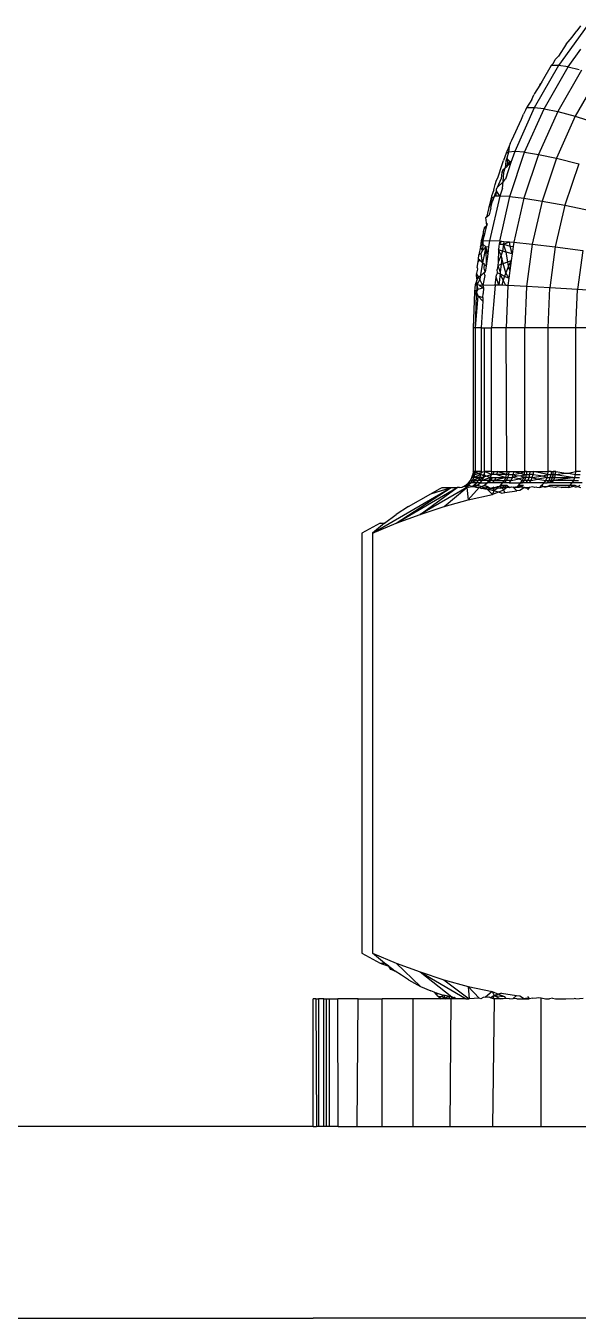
# Model space of a CAD drawing. Header units: millimetres. Extents: x 153 to 4750, y 92 to 3343.
# Drawn here: x 2618.39 to 2627.02, y 1073.62 to 1093.84 of the extents above; entities that cross this region are included whole.
import ezdxf

# ---------------------------------------------------------------- set-up
doc = ezdxf.new("R2010")
doc.units = ezdxf.units.MM

msp = doc.modelspace()

# ---------------------------------------------------------------- linework, layer by layer
for p, q in [((2627.163, 1093.843), (2626.716, 1093.22)), ((2626.93, 1093.665), (2627.001, 1093.764)), ((2627.059, 1093.843), (2627.001, 1093.764)), ((2626.836, 1093.554), (2626.718, 1093.368)), ((2626.836, 1093.554), (2626.93, 1093.665)), ((2626.638, 1093.257), (2626.667, 1093.315)), ((2626.667, 1093.315), (2626.718, 1093.368)), ((2626.868, 1093.203), (2627.064, 1093.476)), ((2626.716, 1093.22), (2626.338, 1092.56)), ((2626.604, 1093.22), (2626.461, 1092.975)), ((2626.492, 1092.546), (2626.868, 1093.203)), ((2626.638, 1093.257), (2626.604, 1093.22)), ((2626.716, 1093.22), (2626.604, 1093.22)), ((2627.076, 1093.151), (2626.705, 1092.503)), ((2626.868, 1093.203), (2626.716, 1093.22)), ((2626.868, 1093.203), (2627.042, 1093.16)), ((2626.426, 1092.913), (2626.342, 1092.786)), ((2626.461, 1092.975), (2626.426, 1092.913)), ((2626.426, 1092.913), (2626.441, 1092.94)), ((2627.343, 1093.061), (2626.98, 1092.427)), ((2626.298, 1092.691), (2626.219, 1092.56)), ((2626.298, 1092.691), (2626.333, 1092.761)), ((2626.342, 1092.786), (2626.333, 1092.761)), ((2626.338, 1092.56), (2626.033, 1091.876)), ((2626.202, 1092.523), (2626.169, 1092.458)), ((2626.187, 1091.865), (2626.492, 1092.546)), ((2626.219, 1092.56), (2626.202, 1092.523)), ((2626.338, 1092.56), (2626.219, 1092.56)), ((2626.492, 1092.546), (2626.338, 1092.56)), ((2626.705, 1092.503), (2626.404, 1091.83)), ((2626.492, 1092.546), (2626.705, 1092.503)), ((2626.705, 1092.503), (2626.98, 1092.427)), ((2625.989, 1092.052), (2626.136, 1092.381)), ((2626.136, 1092.381), (2626.169, 1092.458)), ((2626.98, 1092.427), (2626.686, 1091.77)), ((2626.98, 1092.427), (2627.318, 1092.318)), ((2625.908, 1091.876), (2625.899, 1091.851)), ((2625.948, 1091.961), (2625.908, 1091.876)), ((2625.948, 1091.961), (2625.933, 1091.865)), ((2626.033, 1091.876), (2625.933, 1091.865)), ((2625.963, 1091.999), (2625.948, 1091.961)), ((2625.963, 1091.999), (2625.989, 1092.052)), ((2626.033, 1091.876), (2625.974, 1091.702)), ((2626.187, 1091.865), (2626.033, 1091.876)), ((2625.767, 1091.462), (2625.837, 1091.673)), ((2625.837, 1091.673), (2625.844, 1091.702)), ((2625.844, 1091.702), (2625.858, 1091.735)), ((2625.899, 1091.851), (2625.858, 1091.735)), ((2625.893, 1091.725), (2625.883, 1091.62)), ((2625.974, 1091.702), (2625.889, 1091.445)), ((2625.908, 1091.77), (2625.893, 1091.725)), ((2625.893, 1091.725), (2625.931, 1091.747)), ((2625.899, 1091.851), (2625.933, 1091.865)), ((2625.933, 1091.865), (2625.908, 1091.77)), ((2625.931, 1091.747), (2625.908, 1091.77)), ((2625.915, 1091.648), (2625.931, 1091.747)), ((2625.954, 1091.723), (2625.915, 1091.648)), ((2625.915, 1091.648), (2625.974, 1091.702)), ((2625.974, 1091.702), (2625.931, 1091.747)), ((2625.956, 1091.171), (2626.187, 1091.865)), ((2626.404, 1091.83), (2626.175, 1091.145)), ((2626.187, 1091.865), (2626.404, 1091.83)), ((2626.404, 1091.83), (2626.686, 1091.77)), ((2626.686, 1091.77), (2626.462, 1091.1)), ((2626.686, 1091.77), (2627.034, 1091.682)), ((2627.034, 1091.682), (2626.817, 1091.034)), ((2625.747, 1091.426), (2625.767, 1091.462)), ((2625.833, 1091.545), (2625.819, 1091.451)), ((2625.848, 1091.589), (2625.833, 1091.545)), ((2625.863, 1091.551), (2625.833, 1091.545)), ((2625.848, 1091.589), (2625.883, 1091.62)), ((2625.85, 1091.402), (2625.863, 1091.551)), ((2625.863, 1091.551), (2625.883, 1091.62)), ((2625.883, 1091.62), (2625.915, 1091.648)), ((2625.705, 1091.275), (2625.686, 1091.22)), ((2625.705, 1091.275), (2625.725, 1091.361)), ((2625.725, 1091.361), (2625.747, 1091.426)), ((2625.747, 1091.287), (2625.756, 1091.313)), ((2625.747, 1091.259), (2625.747, 1091.287)), ((2625.819, 1091.451), (2625.756, 1091.313)), ((2625.756, 1091.313), (2625.85, 1091.402)), ((2625.841, 1091.302), (2625.8, 1091.179)), ((2625.841, 1091.302), (2625.85, 1091.402)), ((2625.85, 1091.402), (2625.889, 1091.445)), ((2625.662, 1091.143), (2625.625, 1091.001)), ((2625.625, 1091.001), (2625.683, 1091.101)), ((2625.8, 1091.179), (2625.639, 1090.48)), ((2625.66, 1090.993), (2625.683, 1091.101)), ((2625.671, 1091.179), (2625.662, 1091.143)), ((2625.662, 1091.143), (2625.71, 1091.172)), ((2625.683, 1091.101), (2625.662, 1091.143)), ((2625.686, 1091.22), (2625.671, 1091.179)), ((2625.71, 1091.172), (2625.683, 1091.101)), ((2625.719, 1091.202), (2625.71, 1091.172)), ((2625.744, 1091.175), (2625.71, 1091.172)), ((2625.747, 1091.259), (2625.719, 1091.202)), ((2625.744, 1091.175), (2625.747, 1091.259)), ((2625.8, 1091.179), (2625.744, 1091.175)), ((2625.8, 1091.179), (2625.747, 1091.259)), ((2625.956, 1091.171), (2625.8, 1091.179)), ((2625.802, 1090.474), (2625.956, 1091.171)), ((2625.956, 1091.171), (2626.175, 1091.145)), ((2626.175, 1091.145), (2626.017, 1090.458)), ((2626.175, 1091.145), (2626.462, 1091.1)), ((2626.462, 1091.1), (2626.307, 1090.428)), ((2626.462, 1091.1), (2626.817, 1091.034)), ((2625.583, 1090.843), (2625.635, 1090.887)), ((2625.597, 1090.866), (2625.583, 1090.843)), ((2625.607, 1090.91), (2625.597, 1090.866)), ((2625.625, 1091.001), (2625.607, 1090.91)), ((2625.647, 1090.949), (2625.635, 1090.887)), ((2625.66, 1090.993), (2625.647, 1090.949)), ((2626.817, 1091.034), (2626.667, 1090.384)), ((2626.817, 1091.034), (2627.24, 1090.949)), ((2625.544, 1090.626), (2625.566, 1090.698)), ((2625.566, 1090.698), (2625.595, 1090.718)), ((2625.586, 1090.672), (2625.566, 1090.698)), ((2625.571, 1090.607), (2625.586, 1090.672)), ((2625.595, 1090.718), (2625.583, 1090.843)), ((2625.586, 1090.672), (2625.595, 1090.718)), ((2625.604, 1090.75), (2625.595, 1090.718)), ((2625.506, 1090.48), (2625.498, 1090.384)), ((2625.544, 1090.626), (2625.506, 1090.48)), ((2625.506, 1090.48), (2625.536, 1090.475)), ((2625.534, 1090.425), (2625.506, 1090.48)), ((2625.536, 1090.475), (2625.534, 1090.425)), ((2625.536, 1090.475), (2625.544, 1090.626)), ((2625.536, 1090.475), (2625.571, 1090.607)), ((2625.639, 1090.48), (2625.536, 1090.475)), ((2625.639, 1090.48), (2625.62, 1090.388)), ((2625.802, 1090.474), (2625.639, 1090.48)), ((2625.802, 1090.474), (2625.791, 1090.428)), ((2625.832, 1090.472), (2625.791, 1090.428)), ((2625.802, 1090.474), (2625.832, 1090.472)), ((2625.832, 1090.472), (2625.864, 1090.469)), ((2625.864, 1090.469), (2625.856, 1090.428)), ((2625.856, 1090.428), (2625.953, 1090.463)), ((2625.864, 1090.469), (2625.953, 1090.463)), ((2625.953, 1090.463), (2626.017, 1090.458)), ((2625.961, 1090.396), (2625.953, 1090.463)), ((2626.017, 1090.458), (2626.007, 1090.388)), ((2626.017, 1090.458), (2626.307, 1090.428)), ((2625.467, 1090.192), (2625.469, 1090.258)), ((2625.498, 1090.384), (2625.469, 1090.258)), ((2625.469, 1090.258), (2625.51, 1090.282)), ((2625.498, 1090.384), (2625.534, 1090.425)), ((2625.526, 1090.328), (2625.498, 1090.384)), ((2625.51, 1090.282), (2625.526, 1090.328)), ((2625.527, 1090.132), (2625.51, 1090.282)), ((2625.534, 1090.425), (2625.526, 1090.328)), ((2625.526, 1090.328), (2625.582, 1090.384)), ((2625.582, 1090.384), (2625.527, 1090.132)), ((2625.582, 1090.384), (2625.534, 1090.425)), ((2625.582, 1090.384), (2625.62, 1090.388)), ((2625.611, 1090.276), (2625.582, 1090.384)), ((2625.582, 1090.384), (2625.585, 1090.083)), ((2625.611, 1090.276), (2625.585, 1090.083)), ((2625.62, 1090.388), (2625.611, 1090.276)), ((2625.778, 1090.335), (2625.774, 1090.145)), ((2625.821, 1090.253), (2625.774, 1090.145)), ((2625.784, 1090.394), (2625.778, 1090.335)), ((2625.843, 1090.316), (2625.778, 1090.335)), ((2625.821, 1090.253), (2625.778, 1090.335)), ((2625.791, 1090.428), (2625.784, 1090.394)), ((2625.791, 1090.428), (2625.856, 1090.428)), ((2625.843, 1090.316), (2625.821, 1090.253)), ((2625.832, 1090.211), (2625.821, 1090.253)), ((2625.856, 1090.428), (2625.843, 1090.316)), ((2625.896, 1090.301), (2625.843, 1090.316)), ((2625.856, 1090.428), (2625.961, 1090.396)), ((2625.896, 1090.301), (2625.856, 1090.428)), ((2625.992, 1090.273), (2625.896, 1090.301)), ((2625.925, 1090.149), (2625.896, 1090.301)), ((2625.961, 1090.396), (2626.007, 1090.388)), ((2625.992, 1090.273), (2625.961, 1090.396)), ((2625.992, 1090.273), (2625.978, 1090.168)), ((2626.007, 1090.388), (2625.992, 1090.273)), ((2626.307, 1090.428), (2626.217, 1089.764)), ((2626.307, 1090.428), (2626.667, 1090.384)), ((2626.667, 1090.384), (2626.581, 1089.742)), ((2626.667, 1090.384), (2627.097, 1090.328)), ((2627.097, 1090.328), (2627.014, 1089.714)), ((2625.446, 1090.063), (2625.461, 1090.149)), ((2625.446, 1090.063), (2625.452, 1090.034)), ((2625.461, 1090.149), (2625.467, 1090.192)), ((2625.489, 1090.175), (2625.461, 1090.149)), ((2625.489, 1090.175), (2625.467, 1090.192)), ((2625.527, 1090.132), (2625.489, 1090.175)), ((2625.527, 1090.132), (2625.493, 1089.918)), ((2625.585, 1090.083), (2625.527, 1090.132)), ((2625.559, 1090.109), (2625.527, 1090.132)), ((2625.553, 1090.049), (2625.559, 1090.109)), ((2625.572, 1089.99), (2625.553, 1090.049)), ((2625.585, 1090.083), (2625.572, 1089.99)), ((2625.767, 1090.092), (2625.758, 1090.027)), ((2625.774, 1090.145), (2625.767, 1090.092)), ((2625.767, 1090.092), (2625.82, 1090.112)), ((2625.767, 1090.092), (2625.806, 1089.987)), ((2625.82, 1090.112), (2625.806, 1089.987)), ((2625.832, 1090.211), (2625.82, 1090.112)), ((2625.82, 1090.112), (2625.854, 1090.124)), ((2625.854, 1090.124), (2625.832, 1090.211)), ((2625.854, 1090.124), (2625.925, 1090.149)), ((2625.892, 1089.976), (2625.854, 1090.124)), ((2625.937, 1090.081), (2625.892, 1089.976)), ((2625.925, 1090.149), (2625.978, 1090.168)), ((2625.937, 1090.081), (2625.925, 1090.149)), ((2625.978, 1090.168), (2625.937, 1090.081)), ((2625.957, 1090.016), (2625.937, 1090.081)), ((2625.978, 1090.168), (2625.957, 1090.016)), ((2625.439, 1089.862), (2625.412, 1089.789)), ((2625.436, 1089.97), (2625.432, 1089.937)), ((2625.432, 1089.937), (2625.439, 1089.862)), ((2625.452, 1090.034), (2625.436, 1089.97)), ((2625.46, 1089.919), (2625.436, 1089.97)), ((2625.46, 1089.919), (2625.439, 1089.862)), ((2625.442, 1089.787), (2625.439, 1089.862)), ((2625.486, 1089.875), (2625.442, 1089.787)), ((2625.486, 1089.875), (2625.46, 1089.919)), ((2625.493, 1089.918), (2625.46, 1089.919)), ((2625.493, 1089.918), (2625.486, 1089.875)), ((2625.536, 1089.778), (2625.486, 1089.875)), ((2625.547, 1089.976), (2625.493, 1089.918)), ((2625.565, 1089.933), (2625.536, 1089.778)), ((2625.572, 1089.99), (2625.547, 1089.976)), ((2625.547, 1089.976), (2625.565, 1089.933)), ((2625.725, 1089.786), (2625.742, 1089.907)), ((2625.742, 1089.907), (2625.747, 1089.946)), ((2625.783, 1089.784), (2625.742, 1089.907)), ((2625.765, 1089.976), (2625.747, 1089.946)), ((2625.765, 1089.976), (2625.758, 1090.027)), ((2625.765, 1089.976), (2625.803, 1089.959)), ((2625.803, 1089.959), (2625.783, 1089.784)), ((2625.806, 1089.987), (2625.803, 1089.959)), ((2625.803, 1089.959), (2625.875, 1089.926)), ((2625.853, 1089.862), (2625.803, 1089.959)), ((2625.853, 1089.862), (2625.831, 1089.782)), ((2625.875, 1089.926), (2625.853, 1089.862)), ((2625.895, 1089.779), (2625.853, 1089.862)), ((2625.892, 1089.976), (2625.875, 1089.926)), ((2625.875, 1089.926), (2625.941, 1089.896)), ((2625.941, 1089.896), (2625.892, 1089.976)), ((2625.941, 1089.896), (2625.925, 1089.778)), ((2625.957, 1090.016), (2625.941, 1089.896)), ((2625.403, 1089.68), (2625.381, 1089.116)), ((2625.41, 1089.742), (2625.403, 1089.68)), ((2625.457, 1089.714), (2625.403, 1089.68)), ((2625.403, 1089.68), (2625.428, 1089.639)), ((2625.412, 1089.789), (2625.41, 1089.742)), ((2625.412, 1089.789), (2625.442, 1089.787)), ((2625.437, 1089.672), (2625.428, 1089.639)), ((2625.44, 1089.741), (2625.437, 1089.672)), ((2625.457, 1089.714), (2625.437, 1089.672)), ((2625.437, 1089.672), (2625.457, 1089.618)), ((2625.442, 1089.787), (2625.44, 1089.741)), ((2625.44, 1089.741), (2625.457, 1089.714)), ((2625.475, 1089.784), (2625.442, 1089.787)), ((2625.442, 1089.787), (2625.457, 1089.714)), ((2625.543, 1089.742), (2625.457, 1089.714)), ((2625.536, 1089.778), (2625.475, 1089.784)), ((2625.475, 1089.784), (2625.543, 1089.742)), ((2625.532, 1089.592), (2625.539, 1089.653)), ((2625.725, 1089.786), (2625.536, 1089.778)), ((2625.536, 1089.778), (2625.543, 1089.742)), ((2625.543, 1089.742), (2625.539, 1089.653)), ((2625.725, 1089.786), (2625.671, 1089.116)), ((2625.783, 1089.784), (2625.725, 1089.786)), ((2625.831, 1089.782), (2625.783, 1089.784)), ((2625.895, 1089.779), (2625.831, 1089.782)), ((2625.925, 1089.778), (2625.895, 1089.779)), ((2625.925, 1089.778), (2625.896, 1089.116)), ((2626.217, 1089.764), (2625.925, 1089.778)), ((2626.217, 1089.764), (2626.189, 1089.116)), ((2626.581, 1089.742), (2626.217, 1089.764)), ((2626.553, 1089.116), (2626.581, 1089.742)), ((2627.014, 1089.714), (2626.581, 1089.742)), ((2626.988, 1089.116), (2627.014, 1089.714)), ((2627.515, 1089.68), (2627.014, 1089.714)), ((2625.428, 1089.639), (2625.412, 1089.116)), ((2625.457, 1089.618), (2625.412, 1089.116)), ((2625.428, 1089.639), (2625.457, 1089.618)), ((2625.457, 1089.618), (2625.534, 1089.535)), ((2625.457, 1089.618), (2625.532, 1089.592)), ((2625.534, 1089.535), (2625.506, 1089.116)), ((2625.532, 1089.592), (2625.534, 1089.535)), ((2625.412, 1089.116), (2625.381, 1089.116)), ((2625.381, 1089.116), (2625.381, 1086.866)), ((2625.506, 1089.116), (2625.412, 1089.116)), ((2625.412, 1089.116), (2625.412, 1086.866)), ((2625.506, 1089.116), (2625.506, 1086.866)), ((2625.506, 1089.116), (2625.561, 1089.116)), ((2625.561, 1086.866), (2625.561, 1089.116)), ((2625.561, 1089.116), (2625.671, 1089.116)), ((2625.671, 1086.866), (2625.671, 1089.116)), ((2625.896, 1089.116), (2625.671, 1089.116)), ((2625.908, 1086.866), (2625.896, 1089.116)), ((2626.189, 1089.116), (2625.896, 1089.116)), ((2626.189, 1086.866), (2626.189, 1089.116)), ((2626.553, 1089.116), (2626.189, 1089.116)), ((2626.553, 1086.866), (2626.553, 1089.116)), ((2626.988, 1089.116), (2626.553, 1089.116)), ((2626.988, 1086.866), (2626.988, 1089.116)), ((2627.49, 1089.116), (2626.988, 1089.116)), ((2625.364, 1086.774), (2625.377, 1086.82)), ((2625.407, 1086.82), (2625.364, 1086.774)), ((2625.381, 1086.866), (2625.377, 1086.82)), ((2625.412, 1086.866), (2625.377, 1086.82)), ((2625.377, 1086.82), (2625.407, 1086.82)), ((2625.377, 1086.82), (2625.394, 1086.774)), ((2625.412, 1086.866), (2625.381, 1086.866)), ((2625.407, 1086.82), (2625.381, 1086.866)), ((2625.394, 1086.774), (2625.407, 1086.82)), ((2625.502, 1086.82), (2625.394, 1086.774)), ((2625.412, 1086.866), (2625.407, 1086.82)), ((2625.407, 1086.82), (2625.467, 1086.838)), ((2625.506, 1086.866), (2625.412, 1086.866)), ((2625.412, 1086.866), (2625.467, 1086.838)), ((2625.534, 1086.858), (2625.467, 1086.838)), ((2625.467, 1086.838), (2625.502, 1086.82)), ((2625.467, 1086.838), (2625.529, 1086.812)), ((2625.489, 1086.774), (2625.502, 1086.82)), ((2625.506, 1086.866), (2625.502, 1086.82)), ((2625.502, 1086.82), (2625.529, 1086.812)), ((2625.534, 1086.858), (2625.506, 1086.866)), ((2625.557, 1086.82), (2625.529, 1086.812)), ((2625.529, 1086.812), (2625.578, 1086.797)), ((2625.561, 1086.866), (2625.534, 1086.858)), ((2625.544, 1086.774), (2625.557, 1086.82)), ((2625.561, 1086.866), (2625.557, 1086.82)), ((2625.557, 1086.82), (2625.578, 1086.797)), ((2625.671, 1086.866), (2625.561, 1086.866)), ((2625.667, 1086.82), (2625.561, 1086.866)), ((2625.578, 1086.797), (2625.667, 1086.82)), ((2625.654, 1086.774), (2625.667, 1086.82)), ((2625.671, 1086.866), (2625.667, 1086.82)), ((2625.696, 1086.82), (2625.667, 1086.82)), ((2625.671, 1086.866), (2625.7, 1086.866)), ((2625.7, 1086.866), (2625.696, 1086.82)), ((2625.753, 1086.82), (2625.696, 1086.82)), ((2625.7, 1086.866), (2625.757, 1086.866)), ((2625.757, 1086.866), (2625.753, 1086.82)), ((2625.904, 1086.82), (2625.753, 1086.82)), ((2625.753, 1086.82), (2625.891, 1086.774)), ((2625.757, 1086.866), (2625.908, 1086.866)), ((2625.904, 1086.82), (2625.757, 1086.866)), ((2625.891, 1086.774), (2625.904, 1086.82)), ((2625.908, 1086.866), (2625.904, 1086.82)), ((2625.939, 1086.82), (2625.904, 1086.82)), ((2625.908, 1086.866), (2625.943, 1086.866)), ((2625.927, 1086.774), (2625.939, 1086.82)), ((2625.939, 1086.82), (2625.943, 1086.866)), ((2625.939, 1086.82), (2626.009, 1086.82)), ((2625.943, 1086.866), (2626.013, 1086.866)), ((2625.997, 1086.774), (2626.009, 1086.82)), ((2626.013, 1086.866), (2626.009, 1086.82)), ((2626.009, 1086.82), (2626.125, 1086.84)), ((2626.009, 1086.82), (2626.064, 1086.792)), ((2626.013, 1086.866), (2626.189, 1086.866)), ((2626.013, 1086.866), (2626.125, 1086.84)), ((2626.125, 1086.84), (2626.189, 1086.866)), ((2626.125, 1086.84), (2626.185, 1086.82)), ((2626.13, 1086.801), (2626.185, 1086.82)), ((2626.173, 1086.774), (2626.185, 1086.82)), ((2626.185, 1086.82), (2626.189, 1086.866)), ((2626.185, 1086.82), (2626.215, 1086.82)), ((2626.219, 1086.866), (2626.189, 1086.866)), ((2626.204, 1086.774), (2626.215, 1086.82)), ((2626.219, 1086.866), (2626.215, 1086.82)), ((2626.215, 1086.82), (2626.268, 1086.82)), ((2626.219, 1086.866), (2626.272, 1086.866)), ((2626.257, 1086.774), (2626.268, 1086.82)), ((2626.268, 1086.82), (2626.272, 1086.866)), ((2626.319, 1086.82), (2626.268, 1086.82)), ((2626.272, 1086.866), (2626.323, 1086.866)), ((2626.307, 1086.774), (2626.319, 1086.82)), ((2626.323, 1086.866), (2626.319, 1086.82)), ((2626.319, 1086.82), (2626.477, 1086.798)), ((2626.323, 1086.866), (2626.553, 1086.866)), ((2626.549, 1086.82), (2626.323, 1086.866)), ((2626.477, 1086.798), (2626.549, 1086.82)), ((2626.538, 1086.774), (2626.549, 1086.82)), ((2626.549, 1086.82), (2626.553, 1086.866)), ((2626.549, 1086.82), (2626.6, 1086.82)), ((2626.604, 1086.866), (2626.553, 1086.866)), ((2626.589, 1086.774), (2626.6, 1086.82)), ((2626.604, 1086.866), (2626.6, 1086.82)), ((2626.6, 1086.82), (2626.631, 1086.82)), ((2626.6, 1086.82), (2626.67, 1086.82)), ((2626.604, 1086.866), (2626.673, 1086.866)), ((2626.631, 1086.82), (2626.62, 1086.774)), ((2626.631, 1086.82), (2626.635, 1086.866)), ((2626.67, 1086.82), (2626.631, 1086.82)), ((2626.673, 1086.866), (2626.635, 1086.866)), ((2626.659, 1086.774), (2626.67, 1086.82)), ((2626.67, 1086.82), (2626.673, 1086.866)), ((2626.67, 1086.82), (2626.829, 1086.843)), ((2626.67, 1086.82), (2626.974, 1086.774)), ((2626.673, 1086.866), (2626.829, 1086.843)), ((2626.829, 1086.843), (2626.867, 1086.839)), ((2626.867, 1086.839), (2626.988, 1086.866)), ((2626.867, 1086.839), (2626.984, 1086.82)), ((2626.974, 1086.774), (2626.984, 1086.82)), ((2626.984, 1086.82), (2626.988, 1086.866)), ((2626.984, 1086.82), (2627.055, 1086.82)), ((2627.059, 1086.866), (2626.988, 1086.866)), ((2623.809, 1085.901), (2625.041, 1086.616)), ((2624.181, 1086.057), (2625.041, 1086.616)), ((2624.181, 1086.057), (2625.131, 1086.616)), ((2625.286, 1086.616), (2624.553, 1086.197)), ((2624.553, 1086.197), (2625.131, 1086.616)), ((2624.722, 1086.519), (2625.041, 1086.616)), ((2624.855, 1086.594), (2624.899, 1086.616)), ((2624.899, 1086.616), (2625.041, 1086.616)), ((2624.928, 1086.32), (2625.286, 1086.616)), ((2625.041, 1086.616), (2625.131, 1086.616)), ((2625.17, 1086.616), (2625.131, 1086.616)), ((2625.17, 1086.616), (2625.208, 1086.62)), ((2625.208, 1086.62), (2625.268, 1086.656)), ((2625.254, 1086.633), (2625.208, 1086.62)), ((2625.254, 1086.633), (2625.298, 1086.656)), ((2625.254, 1086.633), (2625.286, 1086.616)), ((2625.268, 1086.656), (2625.308, 1086.689)), ((2625.268, 1086.656), (2625.298, 1086.656)), ((2625.268, 1086.656), (2625.315, 1086.62)), ((2625.315, 1086.62), (2625.286, 1086.616)), ((2625.286, 1086.616), (2625.305, 1086.423)), ((2625.298, 1086.656), (2625.346, 1086.689)), ((2625.36, 1086.633), (2625.298, 1086.656)), ((2625.476, 1086.616), (2625.305, 1086.423)), ((2625.308, 1086.689), (2625.34, 1086.729)), ((2625.308, 1086.689), (2625.346, 1086.689)), ((2625.315, 1086.62), (2625.36, 1086.633)), ((2625.34, 1086.729), (2625.364, 1086.774)), ((2625.371, 1086.729), (2625.34, 1086.729)), ((2625.346, 1086.689), (2625.371, 1086.729)), ((2625.434, 1086.689), (2625.346, 1086.689)), ((2625.36, 1086.633), (2625.395, 1086.656)), ((2625.36, 1086.633), (2625.407, 1086.633)), ((2625.432, 1086.616), (2625.36, 1086.633)), ((2625.394, 1086.774), (2625.364, 1086.774)), ((2625.371, 1086.729), (2625.394, 1086.774)), ((2625.489, 1086.774), (2625.371, 1086.729)), ((2625.466, 1086.729), (2625.371, 1086.729)), ((2625.371, 1086.729), (2625.434, 1086.689)), ((2625.489, 1086.774), (2625.394, 1086.774)), ((2625.395, 1086.656), (2625.434, 1086.689)), ((2625.395, 1086.656), (2625.451, 1086.656)), ((2625.407, 1086.633), (2625.395, 1086.656)), ((2625.432, 1086.616), (2625.395, 1086.656)), ((2625.407, 1086.633), (2625.451, 1086.656)), ((2625.407, 1086.633), (2625.476, 1086.616)), ((2625.432, 1086.616), (2625.407, 1086.633)), ((2625.476, 1086.616), (2625.432, 1086.616)), ((2625.434, 1086.689), (2625.466, 1086.729)), ((2625.49, 1086.689), (2625.434, 1086.689)), ((2625.451, 1086.656), (2625.49, 1086.689)), ((2625.451, 1086.656), (2625.519, 1086.633)), ((2625.466, 1086.729), (2625.489, 1086.774)), ((2625.544, 1086.774), (2625.466, 1086.729)), ((2625.521, 1086.729), (2625.466, 1086.729)), ((2625.476, 1086.616), (2625.519, 1086.633)), ((2625.476, 1086.616), (2625.516, 1086.603)), ((2625.544, 1086.774), (2625.489, 1086.774)), ((2625.49, 1086.689), (2625.521, 1086.729)), ((2625.49, 1086.689), (2625.6, 1086.689)), ((2625.516, 1086.603), (2625.562, 1086.62)), ((2625.519, 1086.633), (2625.562, 1086.656)), ((2625.572, 1086.592), (2625.519, 1086.633)), ((2625.521, 1086.729), (2625.544, 1086.774)), ((2625.654, 1086.774), (2625.521, 1086.729)), ((2625.632, 1086.729), (2625.521, 1086.729)), ((2625.578, 1086.797), (2625.544, 1086.774)), ((2625.562, 1086.656), (2625.6, 1086.689)), ((2625.562, 1086.656), (2625.607, 1086.633)), ((2625.562, 1086.62), (2625.607, 1086.633)), ((2625.629, 1086.61), (2625.562, 1086.62)), ((2625.593, 1086.607), (2625.572, 1086.592)), ((2625.654, 1086.774), (2625.578, 1086.797)), ((2625.593, 1086.607), (2625.607, 1086.633)), ((2625.629, 1086.61), (2625.593, 1086.607)), ((2625.6, 1086.689), (2625.632, 1086.729)), ((2625.6, 1086.689), (2625.661, 1086.729)), ((2625.629, 1086.689), (2625.6, 1086.689)), ((2625.607, 1086.633), (2625.659, 1086.603)), ((2625.629, 1086.689), (2625.661, 1086.729)), ((2625.687, 1086.689), (2625.629, 1086.689)), ((2625.659, 1086.603), (2625.629, 1086.61)), ((2625.632, 1086.729), (2625.654, 1086.774)), ((2625.661, 1086.729), (2625.632, 1086.729)), ((2625.661, 1086.729), (2625.654, 1086.774)), ((2625.654, 1086.774), (2625.683, 1086.774)), ((2625.706, 1086.62), (2625.659, 1086.603)), ((2625.733, 1086.616), (2625.659, 1086.603)), ((2625.661, 1086.729), (2625.683, 1086.774)), ((2625.718, 1086.729), (2625.661, 1086.729)), ((2625.683, 1086.774), (2625.74, 1086.774)), ((2625.687, 1086.689), (2625.718, 1086.729)), ((2625.84, 1086.689), (2625.687, 1086.689)), ((2625.695, 1086.596), (2625.733, 1086.616)), ((2625.706, 1086.62), (2625.733, 1086.616)), ((2625.718, 1086.729), (2625.74, 1086.774)), ((2625.891, 1086.774), (2625.718, 1086.729)), ((2625.718, 1086.729), (2625.87, 1086.729)), ((2625.733, 1086.616), (2625.761, 1086.633)), ((2625.733, 1086.616), (2625.797, 1086.633)), ((2625.733, 1086.616), (2625.805, 1086.605)), ((2625.733, 1086.616), (2625.756, 1086.603)), ((2625.74, 1086.774), (2625.891, 1086.774)), ((2625.761, 1086.633), (2625.797, 1086.633)), ((2625.797, 1086.633), (2625.84, 1086.689)), ((2625.797, 1086.633), (2625.838, 1086.656)), ((2625.831, 1086.616), (2625.797, 1086.633)), ((2625.805, 1086.605), (2625.88, 1086.618)), ((2625.831, 1086.616), (2625.805, 1086.605)), ((2625.831, 1086.616), (2625.88, 1086.618)), ((2625.831, 1086.616), (2625.856, 1086.576)), ((2625.838, 1086.656), (2625.91, 1086.656)), ((2625.838, 1086.656), (2625.88, 1086.618)), ((2625.84, 1086.689), (2625.87, 1086.729)), ((2625.875, 1086.689), (2625.84, 1086.689)), ((2625.907, 1086.618), (2625.856, 1086.576)), ((2625.87, 1086.729), (2625.891, 1086.774)), ((2625.905, 1086.729), (2625.87, 1086.729)), ((2625.875, 1086.689), (2625.905, 1086.729)), ((2625.946, 1086.689), (2625.875, 1086.689)), ((2625.88, 1086.618), (2625.91, 1086.656)), ((2625.953, 1086.616), (2625.88, 1086.618)), ((2625.891, 1086.774), (2625.927, 1086.774)), ((2625.905, 1086.729), (2625.927, 1086.774)), ((2625.976, 1086.729), (2625.905, 1086.729)), ((2625.953, 1086.616), (2625.907, 1086.618)), ((2625.91, 1086.656), (2625.953, 1086.616)), ((2625.927, 1086.774), (2625.997, 1086.774)), ((2625.946, 1086.689), (2625.976, 1086.729)), ((2625.946, 1086.689), (2626.123, 1086.689)), ((2625.953, 1086.616), (2625.981, 1086.625)), ((2626.006, 1086.62), (2625.953, 1086.616)), ((2625.976, 1086.729), (2625.997, 1086.774)), ((2625.976, 1086.729), (2626.102, 1086.754)), ((2625.981, 1086.625), (2626.006, 1086.62)), ((2626.064, 1086.792), (2625.997, 1086.774)), ((2626.102, 1086.754), (2625.997, 1086.774)), ((2626.006, 1086.62), (2626.079, 1086.633)), ((2626.006, 1086.62), (2626.051, 1086.616)), ((2626.006, 1086.62), (2626.063, 1086.566)), ((2626.051, 1086.616), (2626.079, 1086.633)), ((2626.051, 1086.616), (2626.109, 1086.62)), ((2626.13, 1086.801), (2626.064, 1086.792)), ((2626.079, 1086.633), (2626.123, 1086.689)), ((2626.079, 1086.633), (2626.119, 1086.656)), ((2626.079, 1086.633), (2626.133, 1086.633)), ((2626.109, 1086.62), (2626.079, 1086.633)), ((2626.173, 1086.774), (2626.102, 1086.754)), ((2626.102, 1086.754), (2626.152, 1086.729)), ((2626.109, 1086.62), (2626.172, 1086.656)), ((2626.109, 1086.62), (2626.133, 1086.633)), ((2626.185, 1086.616), (2626.109, 1086.62)), ((2626.185, 1086.616), (2626.112, 1086.571)), ((2626.119, 1086.656), (2626.172, 1086.656)), ((2626.123, 1086.689), (2626.152, 1086.729)), ((2626.123, 1086.689), (2626.154, 1086.689)), ((2626.13, 1086.801), (2626.173, 1086.774)), ((2626.133, 1086.633), (2626.172, 1086.656)), ((2626.133, 1086.633), (2626.185, 1086.616)), ((2626.152, 1086.729), (2626.173, 1086.774)), ((2626.152, 1086.729), (2626.183, 1086.729)), ((2626.154, 1086.689), (2626.183, 1086.729)), ((2626.207, 1086.689), (2626.154, 1086.689)), ((2626.173, 1086.774), (2626.204, 1086.774)), ((2626.183, 1086.729), (2626.204, 1086.774)), ((2626.236, 1086.729), (2626.183, 1086.729)), ((2626.185, 1086.616), (2626.26, 1086.616)), ((2626.185, 1086.616), (2626.216, 1086.609)), ((2626.257, 1086.774), (2626.204, 1086.774)), ((2626.207, 1086.689), (2626.236, 1086.729)), ((2626.259, 1086.689), (2626.207, 1086.689)), ((2626.216, 1086.609), (2626.26, 1086.616)), ((2626.26, 1086.616), (2626.23, 1086.582)), ((2626.236, 1086.729), (2626.257, 1086.774)), ((2626.287, 1086.729), (2626.236, 1086.729)), ((2626.307, 1086.774), (2626.257, 1086.774)), ((2626.259, 1086.689), (2626.287, 1086.729)), ((2626.491, 1086.689), (2626.259, 1086.689)), ((2626.315, 1086.627), (2626.26, 1086.616)), ((2626.287, 1086.729), (2626.307, 1086.774)), ((2626.287, 1086.729), (2626.392, 1086.745)), ((2626.307, 1086.774), (2626.477, 1086.798)), ((2626.307, 1086.774), (2626.392, 1086.745)), ((2626.342, 1086.616), (2626.315, 1086.627)), ((2626.38, 1086.62), (2626.342, 1086.616)), ((2626.38, 1086.62), (2626.427, 1086.616)), ((2626.538, 1086.774), (2626.392, 1086.745)), ((2626.392, 1086.745), (2626.519, 1086.729)), ((2626.427, 1086.616), (2626.457, 1086.656)), ((2626.427, 1086.616), (2626.472, 1086.633)), ((2626.457, 1086.656), (2626.491, 1086.689)), ((2626.457, 1086.656), (2626.472, 1086.633)), ((2626.504, 1086.62), (2626.472, 1086.633)), ((2626.472, 1086.633), (2626.543, 1086.633)), ((2626.477, 1086.798), (2626.538, 1086.774)), ((2626.491, 1086.689), (2626.519, 1086.729)), ((2626.491, 1086.689), (2626.542, 1086.689)), ((2626.504, 1086.62), (2626.543, 1086.633)), ((2626.519, 1086.729), (2626.538, 1086.774)), ((2626.519, 1086.729), (2626.57, 1086.729)), ((2626.538, 1086.774), (2626.589, 1086.774)), ((2626.542, 1086.689), (2626.57, 1086.729)), ((2626.613, 1086.689), (2626.542, 1086.689)), ((2626.574, 1086.689), (2626.542, 1086.689)), ((2626.543, 1086.633), (2626.58, 1086.656)), ((2626.67, 1086.616), (2626.543, 1086.633)), ((2626.57, 1086.729), (2626.589, 1086.774)), ((2626.57, 1086.729), (2626.64, 1086.729)), ((2626.601, 1086.729), (2626.57, 1086.729)), ((2626.601, 1086.729), (2626.574, 1086.689)), ((2626.613, 1086.689), (2626.574, 1086.689)), ((2626.58, 1086.656), (2626.899, 1086.656)), ((2626.62, 1086.774), (2626.589, 1086.774)), ((2626.589, 1086.774), (2626.659, 1086.774)), ((2626.62, 1086.774), (2626.601, 1086.729)), ((2626.64, 1086.729), (2626.601, 1086.729)), ((2626.613, 1086.689), (2626.64, 1086.729)), ((2626.93, 1086.689), (2626.613, 1086.689)), ((2626.659, 1086.774), (2626.62, 1086.774)), ((2626.64, 1086.729), (2626.659, 1086.774)), ((2626.974, 1086.774), (2626.64, 1086.729)), ((2626.956, 1086.729), (2626.64, 1086.729)), ((2626.659, 1086.774), (2626.974, 1086.774)), ((2626.703, 1086.626), (2626.67, 1086.616)), ((2626.759, 1086.616), (2626.703, 1086.626)), ((2626.759, 1086.616), (2626.827, 1086.62)), ((2626.791, 1086.616), (2626.759, 1086.616)), ((2626.827, 1086.62), (2626.791, 1086.616)), ((2626.827, 1086.62), (2626.869, 1086.616)), ((2626.827, 1086.62), (2626.9, 1086.62)), ((2626.869, 1086.616), (2626.899, 1086.656)), ((2626.869, 1086.616), (2626.9, 1086.62)), ((2626.899, 1086.656), (2626.93, 1086.689)), ((2626.899, 1086.656), (2626.971, 1086.656)), ((2626.899, 1086.656), (2626.936, 1086.633)), ((2626.9, 1086.62), (2626.936, 1086.633)), ((2626.93, 1086.689), (2626.956, 1086.729)), ((2627.085, 1086.689), (2626.93, 1086.689)), ((2626.936, 1086.633), (2626.971, 1086.656)), ((2626.985, 1086.62), (2626.936, 1086.633)), ((2626.956, 1086.729), (2626.974, 1086.774)), ((2626.956, 1086.729), (2627.027, 1086.729)), ((2626.971, 1086.656), (2627.02, 1086.633)), ((2626.974, 1086.774), (2627.045, 1086.774)), ((2626.985, 1086.62), (2627.02, 1086.633)), ((2627.02, 1086.633), (2627.055, 1086.656)), ((2627.02, 1086.633), (2627.062, 1086.617)), ((2624.369, 1086.319), (2624.722, 1086.519)), ((2624.722, 1086.519), (2624.855, 1086.594)), ((2624.928, 1086.32), (2625.305, 1086.423)), ((2625.305, 1086.423), (2625.683, 1086.506)), ((2625.572, 1086.592), (2625.516, 1086.603)), ((2625.608, 1086.585), (2625.572, 1086.592)), ((2625.659, 1086.603), (2625.608, 1086.585)), ((2625.708, 1086.566), (2625.608, 1086.585)), ((2625.608, 1086.585), (2625.683, 1086.506)), ((2625.659, 1086.603), (2625.695, 1086.596)), ((2625.708, 1086.566), (2625.683, 1086.506)), ((2625.777, 1086.544), (2625.683, 1086.506)), ((2625.695, 1086.596), (2625.708, 1086.566)), ((2625.756, 1086.603), (2625.708, 1086.566)), ((2625.777, 1086.544), (2625.708, 1086.566)), ((2625.805, 1086.605), (2625.756, 1086.603)), ((2625.856, 1086.576), (2625.777, 1086.544)), ((2625.827, 1086.528), (2625.777, 1086.544)), ((2625.827, 1086.528), (2625.88, 1086.537)), ((2625.856, 1086.576), (2625.88, 1086.537)), ((2625.88, 1086.537), (2626.063, 1086.566)), ((2626.112, 1086.571), (2626.063, 1086.566)), ((2624.369, 1086.319), (2624.181, 1086.197)), ((2624.553, 1086.197), (2624.928, 1086.32)), ((2623.927, 1086.057), (2623.644, 1085.901)), ((2623.995, 1086.057), (2623.809, 1085.901)), ((2623.809, 1085.901), (2624.181, 1086.057)), ((2623.927, 1086.057), (2623.995, 1086.057)), ((2623.995, 1086.057), (2624.181, 1086.197)), ((2624.181, 1086.057), (2624.553, 1086.197)), ((2623.644, 1085.901), (2623.644, 1079.33)), ((2623.809, 1085.901), (2623.809, 1079.33)), ((2623.644, 1079.33), (2623.927, 1079.174)), ((2623.809, 1079.33), (2624.18, 1079.174)), ((2623.995, 1079.174), (2623.809, 1079.33)), ((2623.927, 1079.174), (2623.968, 1079.154)), ((2623.927, 1079.174), (2623.995, 1079.174)), ((2623.968, 1079.154), (2624.064, 1079.123)), ((2624.064, 1079.123), (2623.995, 1079.174)), ((2624.18, 1079.174), (2624.552, 1079.034)), ((2624.18, 1079.174), (2624.558, 1078.808)), ((2624.064, 1079.123), (2624.124, 1079.077)), ((2624.097, 1079.075), (2624.064, 1079.123)), ((2624.124, 1079.077), (2624.097, 1079.075)), ((2624.163, 1079.048), (2624.097, 1079.075)), ((2624.124, 1079.077), (2624.163, 1079.048)), ((2624.262, 1078.982), (2624.163, 1079.048)), ((2624.37, 1078.911), (2624.262, 1078.982)), ((2624.552, 1079.034), (2624.926, 1078.912)), ((2624.552, 1079.034), (2625.271, 1078.616)), ((2624.552, 1079.034), (2625.05, 1078.644)), ((2624.37, 1078.911), (2624.558, 1078.808)), ((2624.558, 1078.808), (2624.719, 1078.738)), ((2624.771, 1078.718), (2624.719, 1078.738)), ((2624.926, 1078.912), (2625.303, 1078.808)), ((2624.926, 1078.912), (2625.318, 1078.616)), ((2625.303, 1078.808), (2625.681, 1078.726)), ((2625.303, 1078.808), (2625.318, 1078.616)), ((2625.303, 1078.808), (2625.475, 1078.625)), ((2625.681, 1078.726), (2625.573, 1078.639)), ((2625.681, 1078.726), (2625.777, 1078.687)), ((2625.681, 1078.726), (2625.709, 1078.665)), ((2622.922, 1078.616), (2622.881, 1078.616)), ((2622.881, 1076.616), (2622.881, 1078.616)), ((2622.922, 1078.616), (2622.963, 1078.616)), ((2622.922, 1078.616), (2622.931, 1076.616)), ((2622.963, 1078.616), (2622.963, 1076.616)), ((2623.048, 1078.616), (2622.963, 1078.616)), ((2623.048, 1076.616), (2623.048, 1078.616)), ((2623.048, 1078.616), (2623.086, 1078.616)), ((2623.086, 1078.616), (2623.086, 1076.616)), ((2623.086, 1078.616), (2623.131, 1078.616)), ((2623.131, 1078.616), (2623.267, 1078.616)), ((2623.131, 1078.616), (2623.131, 1076.616)), ((2623.269, 1076.616), (2623.267, 1078.616)), ((2623.583, 1078.616), (2623.267, 1078.616)), ((2623.567, 1076.616), (2623.583, 1078.616)), ((2623.583, 1078.616), (2623.958, 1078.616)), ((2623.958, 1076.616), (2623.958, 1078.616)), ((2624.444, 1078.616), (2623.958, 1078.616)), ((2624.444, 1076.616), (2624.444, 1078.616)), ((2624.881, 1078.616), (2624.444, 1078.616)), ((2624.771, 1078.718), (2624.817, 1078.665)), ((2624.771, 1078.718), (2624.818, 1078.703)), ((2624.771, 1078.718), (2624.797, 1078.688)), ((2624.818, 1078.703), (2624.797, 1078.688)), ((2624.797, 1078.688), (2624.817, 1078.665)), ((2624.817, 1078.665), (2624.818, 1078.703)), ((2624.817, 1078.665), (2624.843, 1078.652)), ((2624.818, 1078.703), (2624.898, 1078.678)), ((2624.843, 1078.652), (2624.881, 1078.616)), ((2624.843, 1078.652), (2624.896, 1078.648)), ((2624.953, 1078.616), (2624.881, 1078.616)), ((2624.898, 1078.678), (2624.896, 1078.648)), ((2624.896, 1078.648), (2624.953, 1078.616)), ((2624.898, 1078.678), (2624.925, 1078.669)), ((2624.953, 1078.616), (2624.925, 1078.669)), ((2624.925, 1078.669), (2624.932, 1078.64)), ((2624.988, 1078.656), (2624.925, 1078.669)), ((2624.932, 1078.64), (2624.953, 1078.616)), ((2624.953, 1078.616), (2624.988, 1078.656)), ((2625.041, 1078.616), (2624.953, 1078.616)), ((2624.988, 1078.656), (2625.041, 1078.616)), ((2625.05, 1078.644), (2624.988, 1078.656)), ((2625.023, 1076.616), (2625.041, 1078.616)), ((2625.05, 1078.644), (2625.041, 1078.616)), ((2625.087, 1078.637), (2625.041, 1078.616)), ((2625.07, 1078.616), (2625.041, 1078.616)), ((2625.07, 1078.616), (2625.05, 1078.644)), ((2625.118, 1078.616), (2625.05, 1078.644)), ((2625.118, 1078.616), (2625.07, 1078.616)), ((2625.118, 1078.616), (2625.087, 1078.637)), ((2625.271, 1078.616), (2625.118, 1078.616)), ((2625.271, 1078.616), (2625.318, 1078.616)), ((2625.475, 1078.625), (2625.318, 1078.616)), ((2625.502, 1078.616), (2625.475, 1078.625)), ((2625.537, 1078.632), (2625.502, 1078.616)), ((2625.573, 1078.639), (2625.537, 1078.632)), ((2625.573, 1078.639), (2625.628, 1078.644)), ((2625.628, 1078.644), (2625.659, 1078.628)), ((2625.709, 1078.665), (2625.659, 1078.628)), ((2625.659, 1078.628), (2625.715, 1078.616)), ((2625.692, 1076.616), (2625.715, 1078.616)), ((2625.709, 1078.665), (2625.696, 1078.635)), ((2625.715, 1078.616), (2625.696, 1078.635)), ((2625.777, 1078.687), (2625.709, 1078.665)), ((2625.709, 1078.665), (2625.81, 1078.616)), ((2625.709, 1078.665), (2625.866, 1078.651)), ((2625.81, 1078.616), (2625.715, 1078.616)), ((2625.827, 1078.703), (2625.777, 1078.687)), ((2625.777, 1078.687), (2625.866, 1078.651)), ((2625.85, 1078.616), (2625.81, 1078.616)), ((2625.827, 1078.703), (2626.062, 1078.665)), ((2625.892, 1078.618), (2625.85, 1078.616)), ((2625.866, 1078.651), (2625.892, 1078.618)), ((2625.953, 1078.616), (2625.892, 1078.618)), ((2625.953, 1078.616), (2626.007, 1078.618)), ((2626.062, 1078.665), (2626.007, 1078.618)), ((2626.064, 1078.616), (2626.007, 1078.618)), ((2626.062, 1078.665), (2626.114, 1078.66)), ((2626.064, 1078.616), (2626.185, 1078.616)), ((2626.114, 1078.66), (2626.185, 1078.616)), ((2626.216, 1078.622), (2626.185, 1078.616)), ((2626.185, 1078.616), (2626.26, 1078.616)), ((2626.216, 1078.622), (2626.26, 1078.616)), ((2626.23, 1078.649), (2626.26, 1078.616)), ((2626.318, 1078.626), (2626.26, 1078.616)), ((2626.318, 1078.626), (2626.371, 1078.628)), ((2626.371, 1078.628), (2626.404, 1078.632)), ((2626.404, 1078.632), (2626.446, 1078.628)), ((2626.445, 1076.616), (2626.446, 1078.628)), ((2626.446, 1078.628), (2626.513, 1078.616)), ((2626.513, 1078.616), (2626.578, 1078.616)), ((2626.625, 1078.622), (2626.578, 1078.616)), ((2626.625, 1078.622), (2626.67, 1078.616)), ((2626.67, 1078.616), (2626.831, 1078.616)), ((2626.831, 1078.616), (2626.96, 1078.62)), ((2626.986, 1078.616), (2626.96, 1078.62)), ((2626.986, 1078.616), (2627.102, 1078.624)), ((2622.881, 1076.616), (2617.422, 1076.616)), ((2622.881, 1076.616), (2622.931, 1076.616)), ((2622.963, 1076.616), (2622.931, 1076.616)), ((2623.048, 1076.616), (2622.963, 1076.616)), ((2623.086, 1076.616), (2623.048, 1076.616)), ((2623.131, 1076.616), (2623.086, 1076.616)), ((2623.269, 1076.616), (2623.131, 1076.616)), ((2623.269, 1076.616), (2623.567, 1076.616)), ((2623.567, 1076.616), (2623.958, 1076.616)), ((2623.958, 1076.616), (2624.444, 1076.616)), ((2624.444, 1076.616), (2625.023, 1076.616)), ((2625.023, 1076.616), (2625.692, 1076.616)), ((2625.692, 1076.616), (2626.445, 1076.616)), ((2626.445, 1076.616), (2627.269, 1076.616)), ((2617.422, 1073.616), (2622.881, 1073.616)), ((2672.881, 1073.616), (2622.881, 1073.616))]:
    msp.add_line(p, q)

doc.saveas('drawing.dxf')
